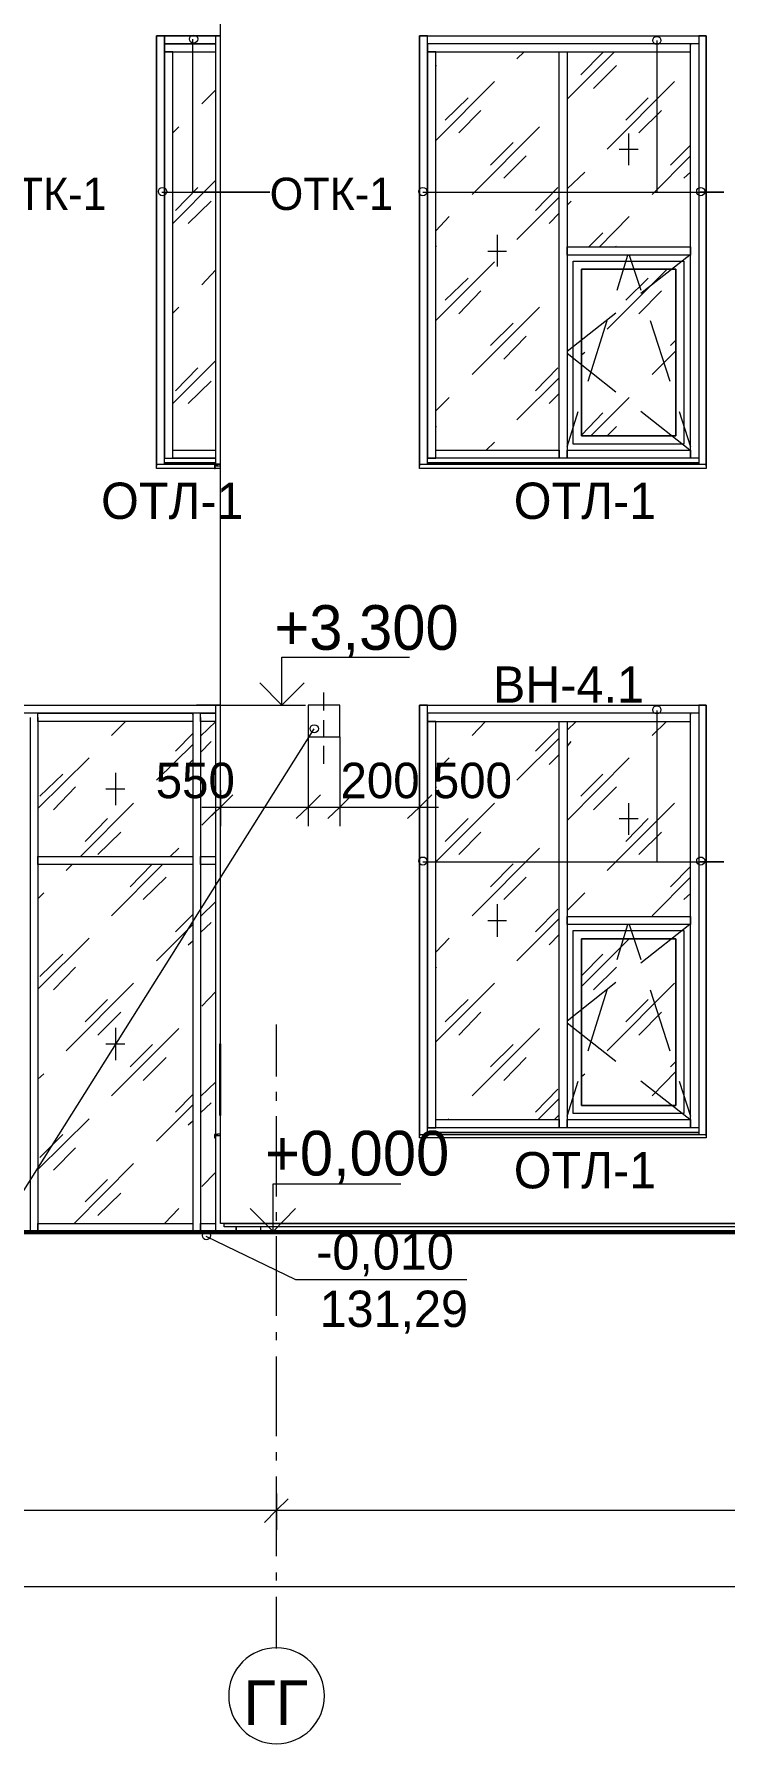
# Model space of a CAD drawing. Header units: millimetres. Extents: x 2294 to 908349, y -83289 to 219220.
# Drawn here: x 355304 to 359782, y 39424 to 50498 of the extents above; entities that cross this region are included whole.
import ezdxf

# ---------------------------------------------------------------- set-up
doc = ezdxf.new("R2010")
doc.units = ezdxf.units.MM
doc.layers.add('PDF _Геометрия', color=7, linetype='Continuous')
doc.layers.add('PDF _Текст', color=7, linetype='Continuous')

msp = doc.modelspace()

# ---------------------------------------------------------------- linework, layer by layer
at = {"layer": 'PDF _Геометрия', "lineweight": 9}
for points in [[(373033.3875942233, 42794.40109349159), (356513.2089800036, 42794.40109349159), (356513.2089800036, 56997.64542198391), (356513.2089800036, 54824.97308243276), (349335.0842686261, 54824.97308243276), (349365.6852874218, 54824.97308243276), (349365.6852874218, 54746.28474819777), (349365.6852874218, 53430.44093691115), (349365.6852874218, 52114.59712562454), (349365.6852874218, 52035.90879138862), (349335.0842686261, 52035.90879138862), (349335.0842686261, 50488.37155151111), (349365.6852874218, 50488.37155151111), (349365.6852874218, 50409.68321732269), (349365.6852874218, 49093.83940598858), (349365.6852874218, 47777.99559474946), (349365.6852874218, 47699.30726051447), (349335.0842686261, 47699.30726051447), (349335.0842686261, 46151.77002063603), (349365.6852874218, 46151.77002063603), (349365.6852874218, 46073.08168640104), (349365.6852874218, 45146.30797212874), (349365.6852874218, 42741.94220403326)], [(356150.3683277166, 47712.42198290234), (356150.3683277166, 47777.99559474946), (356150.3683277166, 49093.83940598858), (356150.3683277166, 47751.7661499728), (356202.8272172699, 47751.7661499728), (356202.8272172699, 49093.83940598858), (356202.8272172699, 50383.45377254602), (356150.3683277166, 50383.45377254602), (356150.3683277166, 49093.83940598858), (356150.3683277166, 50409.68321732269), (356150.3683277166, 50488.37155151111), (356097.9094382583, 50488.37155151111), (356097.9094382583, 50409.68321732269), (356097.9094382583, 49093.83940598858), (356097.9094382583, 47777.99559474946), (356097.9094382583, 47699.30726051447), (356097.9094382583, 50488.37155151111), (356513.2089800036, 50488.37155151111), (356176.5977724942, 50488.37155151111), (356150.3683277166, 50488.37155151111), (356150.3683277166, 50435.91266205185), (356176.5977724942, 50435.91266205185), (356482.6079612079, 50435.91266205185), (356150.3683277166, 50435.91266205185), (356150.3683277166, 50383.45377254602), (356482.6079612079, 50383.45377254602)], [(356132.882031169, 49474.16635477566), (356832.3338910567, 49474.16635477566), (356333.9744409642, 49474.16635477566), (356333.9744409642, 50466.51368094259)], [(356513.2089800036, 47699.30726051447), (356482.6079612079, 47699.30726051447), (356482.6079612079, 47777.99559474946), (356482.6079612079, 49093.83940598858), (356482.6079612079, 50409.68321732269), (356482.6079612079, 50488.37155151111), (356513.2089800036, 50488.37155151111)], [(357855.2822360194, 47712.42198290234), (357855.2822360194, 47777.99559474946), (357855.2822360194, 49093.83940598858), (357855.2822360194, 47751.7661499728), (357907.7411255727, 47751.7661499728), (357907.7411255727, 49093.83940598858), (357907.7411255727, 50383.45377254602), (357855.2822360194, 50383.45377254602), (357855.2822360194, 49093.83940598858), (357855.2822360194, 50409.68321732269), (357855.2822360194, 50488.37155151111), (357802.8233465611, 50488.37155151111), (357802.8233465611, 50409.68321732269), (357802.8233465611, 49093.83940598858), (357802.8233465611, 47777.99559474946), (357802.8233465611, 47699.30726051447), (357802.8233465611, 50488.37155151111), (359660.7423492188, 50488.37155151111), (359660.7423492188, 47699.30726051447), (359660.7423492188, 47777.99559474946), (359660.7423492188, 49093.83940598858), (359660.7423492188, 50409.68321732269), (359660.7423492188, 50488.37155151111), (359612.6550338736, 50488.37155151111), (359612.6550338736, 50409.68321732269), (359612.6550338736, 49093.83940598858), (359612.6550338736, 47751.7661499728), (359560.1961444153, 47751.7661499728), (359560.1961444153, 49093.83940598858), (359560.1961444153, 50409.68321732269)], [(359341.6174382588, 50457.77053266787), (359341.6174382588, 49474.16635477566), (359774.4032764568, 49474.16635477566), (359621.3981820999, 49474.16635477566)], [(359560.1961444153, 50435.91266205185), (359560.1961444153, 50427.16951382463)], [(359612.6550338736, 50409.68321732269), (359612.6550338736, 49093.83940598858), (359612.6550338736, 47777.99559474946), (359612.6550338736, 47712.42198290234)], [(357907.7411255727, 50291.65071596974), (357912.1126996859, 50296.02229008381)], [(358432.330020441, 50339.73803131492), (358480.4173356912, 50383.45377254602)], [(358760.1980797222, 50077.44358388078), (359066.2082684359, 50383.45377254602)], [(358847.6295620913, 50234.82025235076), (358991.89150822, 50379.08219843288)], [(358930.6894705335, 50147.38876988855), (359079.3229907772, 50296.02229008381)], [(357907.7411255727, 49810.77756233257), (358288.0680743123, 50191.10451111966)], [(359018.1209529957, 49753.94709871267), (359455.2783654036, 50191.10451111966)], [(356390.8049046306, 50046.84256503754), (356482.6079612079, 50138.64562161383)], [(357968.9431632573, 49941.92478607339), (358117.576683501, 50086.1867321555)], [(359140.5250284618, 49941.92478607339), (359284.7869745924, 50086.1867321555)], [(358056.3746458145, 49858.86487767682), (358200.6365919432, 50003.12682375894)], [(359223.5849369059, 49858.86487767682), (359372.2184569596, 50003.12682375894)], [(356202.8272172699, 49858.86487767682), (356242.1713843888, 49898.20904479478)], [(358143.8061282767, 49461.0516323878), (358580.9635406847, 49898.20904479478)], [(359158.0113250113, 49854.49330356368), (359158.0113250113, 49649.02931974852)], [(358261.8386296297, 49649.02931974852), (358410.4721498734, 49797.66283999127)], [(359096.8092872316, 49753.94709871267), (359219.2133626977, 49753.94709871267)], [(359429.0489206261, 49649.02931974852), (359560.1961444153, 49780.17654344183)], [(358349.2701119969, 49565.96941139945), (358493.5320581275, 49710.23135748156)], [(359311.0164192731, 49461.0516323878), (359560.1961444153, 49710.23135748156)], [(356202.8272172699, 49273.07394512207), (356482.6079612079, 49552.85468901158)], [(356220.3135138194, 49356.13385342364), (356364.5754598549, 49504.7673736664)], [(358554.7340959071, 49356.13385342364), (358698.9960420376, 49504.7673736664)], [(358760.1980797222, 49496.02422543918), (358873.859006867, 49605.31357851741)], [(359516.4804030883, 49565.96941139945), (359560.1961444153, 49605.31357851741)], [(356303.3734220734, 49273.07394512207), (356452.0069423171, 49417.33589120419)], [(357824.6812171286, 49474.16635477566), (359774.4032764568, 49474.16635477566)], [(358432.330020441, 49168.15616611042), (358707.7391902639, 49443.56533593335)], [(358760.1980797222, 49391.10644642753), (358786.4275244998, 49417.33589120419)], [(357907.7411255727, 49224.98662972939), (357995.1726079399, 49316.78968630568)], [(358642.1655783693, 49273.07394512207), (358707.7391902639, 49338.6475569692)], [(358970.0336376505, 49120.06885076524), (359162.3828990313, 49316.78968630568)], [(358305.5543708617, 49198.75718495366), (358305.5543708617, 48993.29320118506)], [(358900.0884516428, 49120.06885076524), (358991.89150822, 49211.87190734153)], [(357907.7411255727, 49124.44042487931), (357912.1126996859, 49124.44042487931)], [(358244.3523330803, 49093.83940598858), (358366.7564085464, 49093.83940598858)], [(359070.5798424541, 49120.06885076524), (359079.3229907772, 49124.44042487931)], [(359083.6945647954, 48840.28810682916), (359153.6397508981, 49067.60996125941)], [(359162.3828990313, 49067.60996125941), (359236.6996592472, 48840.28810682916)], [(359555.8245702072, 49067.60996125941), (359236.6996592472, 48818.43023621314)], [(356390.8049046306, 48875.26069983304), (356482.6079612079, 48971.43533056998)], [(357907.7411255727, 48643.56727128872), (358288.0680743123, 49023.89422002831)], [(359018.1209529957, 48586.73680762132), (359407.1910500585, 48975.80690463656)], [(357968.9431632573, 48774.71449498204), (358117.576683501, 48918.97644106415)], [(359140.5250284618, 48774.71449498204), (359284.7869745924, 48918.97644106415)], [(356202.8272172699, 48691.65458663297), (356242.1713843888, 48730.99875375093)], [(358056.3746458145, 48687.28301247233), (358200.6365919432, 48835.91653271508)], [(358143.8061282767, 48293.84134134394), (358580.9635406847, 48730.99875375093)], [(359223.5849369059, 48687.28301247233), (359372.2184569596, 48835.91653271508)], [(358261.8386296297, 48481.81902865716), (358410.4721498734, 48626.08097473928)], [(359074.9514166622, 48691.65458663297), (358760.1980797222, 48442.4748615392)], [(358895.7168776246, 48250.12560011283), (359018.1209529957, 48643.56727128872)], [(359297.9016969337, 48643.56727128872), (359424.6773465129, 48250.12560011283)], [(358349.2701119969, 48394.38754619495), (358493.5320581275, 48543.02106639021)], [(359429.0489206261, 48481.81902865716), (359464.0215136299, 48516.79162166105)], [(359074.9514166622, 48180.18041410507), (358760.1980797222, 48429.36013919883)], [(358852.0011362995, 48420.61699097161), (358873.859006867, 48438.10328742606)], [(359311.0164192731, 48293.84134134394), (359464.0215136299, 48446.84643570078)], [(356202.8272172699, 48105.86365403072), (356482.6079612079, 48385.64439792023)], [(356220.3135138194, 48188.92356237979), (356364.5754598549, 48337.55708257505)], [(358554.7340959071, 48188.92356237979), (358698.9960420376, 48337.55708257505)], [(356303.3734220734, 48105.86365403072), (356452.0069423171, 48250.12560011283)], [(358432.330020441, 48000.94587506657), (358707.7391902639, 48271.98347072792)], [(357907.7411255727, 48057.77633863897), (357995.1726079399, 48145.20782114868)], [(358642.1655783693, 48105.86365403072), (358707.7391902639, 48171.43726587784)], [(358913.2031739841, 47896.02809610241), (359162.3828990313, 48145.20782114868)], [(357907.7411255727, 47952.85855967388), (357912.1126996859, 47957.23013378796)], [(358760.1980797222, 47826.08291009464), (358830.14326573, 48053.40476452489)], [(358852.0011362995, 47900.39967016806), (358991.89150822, 48044.66161625017)], [(359018.1209529957, 47896.02809610241), (359079.3229907772, 47957.23013378796)], [(359555.8245702072, 47804.22503947862), (359236.6996592472, 48053.40476452489)], [(359485.8793842925, 48053.40476452489), (359560.1961444153, 47826.08291009464)], [(358235.609184854, 47804.22503947862), (358288.0680743123, 47856.68392898445)], [(356150.3683277166, 47751.7661499728), (356482.6079612079, 47751.7661499728), (356202.8272172699, 47751.7661499728), (356202.8272172699, 47804.22503947862), (356482.6079612079, 47804.22503947862)], [(359612.6550338736, 47751.7661499728), (357855.2822360194, 47751.7661499728)], [(356097.9094382583, 47712.42198290234), (356097.9094382583, 47712.42198290234)], [(356513.2089800036, 47686.19253812567), (356097.9094382583, 47686.19253812567), (356097.9094382583, 47712.42198290234), (356473.8648128847, 47712.42198290234)], [(356097.9094382583, 47686.19253812567), (356097.9094382583, 47690.56411223975)], [(356482.6079612079, 47721.16513112956), (356150.3683277166, 47721.16513112956), (356482.6079612079, 47721.16513112956)], [(356482.6079612079, 47721.16513112956), (356150.3683277166, 47721.16513112956)], [(356478.2363869997, 47686.19253812567), (356478.2363869997, 47686.19253812567)], [(357802.8233465611, 47712.42198290234), (357802.8233465611, 47712.42198290234)], [(357802.8233465611, 47686.19253812567), (357802.8233465611, 47690.56411223975)], [(359612.6550338736, 47721.16513112956), (357855.2822360194, 47721.16513112956), (359612.6550338736, 47721.16513112956)], [(359612.6550338736, 47721.16513112956), (357855.2822360194, 47721.16513112956)], [(359660.7423492188, 47712.42198290234), (359660.7423492188, 47712.42198290234)], [(359660.7423492188, 47690.56411223975), (359660.7423492188, 47686.19253812567)], [(349387.5431581794, 46073.08168640104), (349387.5431581794, 45146.30797212874), (349387.5431581794, 46073.08168640104), (349387.5431581794, 46151.77002063603), (349335.0842686261, 46151.77002063603), (356513.2089800036, 46151.77002063603), (356355.8323115318, 46151.77002063603), (356723.0445379319, 46151.77002063603), (356911.0222252926, 46151.77002063603), (356911.0222252926, 46462.15178341535), (357737.2497347614, 46462.15178341535)], [(357182.0598209074, 46116.79742763215), (357182.0598209074, 46234.8299289851)], [(356382.0617563094, 45950.67761093401), (356482.6079612079, 46046.85224167188), (356382.0617563094, 46046.85224167188), (356382.0617563094, 46099.3111311777), (356482.6079612079, 46099.3111311777), (356355.8323115318, 46099.3111311777), (355306.6545217934, 46099.3111311777), (354253.1051580368, 46099.3111311777), (353199.5557940903, 46099.3111311777), (352146.0064302369, 46099.3111311777), (349977.7056648473, 46099.3111311777), (349413.7726028601, 46099.3111311777), (349387.5431581794, 46099.3111311777), (349387.5431581794, 46151.77002063603), (349413.7726028601, 46151.77002063603), (349977.7056648473, 46151.77002063603), (352146.0064302369, 46151.77002063603), (353199.5557940903, 46151.77002063603), (354253.1051580368, 46151.77002063603), (355306.6545217934, 46151.77002063603), (356355.8323115318, 46151.77002063603)], [(355328.5123925509, 46073.08168640104), (355328.5123925509, 45146.30797212874), (355328.5123925509, 42741.94220403326), (355280.4250770176, 42741.94220403326), (355280.4250770176, 45146.30797212874), (355280.4250770176, 46073.08168640104)], [(356333.9744409642, 46090.56798290298), (356333.9744409642, 46099.3111311777), (356333.9744409642, 46046.85224167188), (355328.5123925509, 46046.85224167188), (355328.5123925509, 46099.3111311777), (356333.9744409642, 46099.3111311777)], [(355328.5123925509, 46090.56798290298), (355328.5123925509, 46099.3111311777)], [(356333.9744409642, 46073.08168640104), (356333.9744409642, 45146.30797212874), (356333.9744409642, 42741.94220403326), (356382.0617563094, 42741.94220403326), (356382.0617563094, 42794.40109349159), (356482.6079612079, 42794.40109349159)], [(356382.0617563094, 46090.56798290298), (356382.0617563094, 46099.3111311777)], [(356382.0617563094, 46073.08168640104), (356382.0617563094, 45146.30797212874), (356382.0617563094, 42741.94220403326)], [(356513.2089800036, 43362.70572959189), (356482.6079612079, 43362.70572959189), (356482.6079612079, 43441.39406382688), (356482.6079612079, 44757.23787511443), (356482.6079612079, 46073.08168640104), (356482.6079612079, 46151.77002063603), (356513.2089800036, 46151.77002063603)], [(356753.6455568227, 46151.77002063603), (357064.0273195545, 46151.77002063603)], [(357855.2822360194, 43371.44887786661), (357855.2822360194, 43441.39406382688), (357855.2822360194, 44757.23787511443), (357855.2822360194, 43415.16461909772), (357907.7411255727, 43415.16461909772), (357907.7411255727, 44757.23787511443), (357907.7411255727, 46046.85224167188), (357855.2822360194, 46046.85224167188), (357855.2822360194, 44757.23787511443), (357855.2822360194, 46073.08168640104), (357855.2822360194, 46151.77002063603), (357802.8233465611, 46151.77002063603), (357802.8233465611, 46073.08168640104), (357802.8233465611, 44757.23787511443), (357802.8233465611, 43441.39406382688), (357802.8233465611, 43362.70572959189), (357802.8233465611, 46151.77002063603), (359660.7423492188, 46151.77002063603), (359660.7423492188, 43362.70572959189), (359660.7423492188, 43441.39406382688), (359660.7423492188, 44757.23787511443), (359660.7423492188, 46073.08168640104), (359660.7423492188, 46151.77002063603), (359612.6550338736, 46151.77002063603), (359612.6550338736, 46073.08168640104), (359612.6550338736, 44757.23787511443), (359612.6550338736, 43415.16461909772), (359560.1961444153, 43415.16461909772), (359560.1961444153, 44757.23787511443), (359560.1961444153, 46073.08168640104)], [(359341.6174382588, 46116.79742763215), (359341.6174382588, 45137.56482390151), (359774.4032764568, 45137.56482390151), (359621.3981820999, 45137.56482390151)], [(359560.1961444153, 46099.3111311777), (359560.1961444153, 46090.56798290298)], [(359612.6550338736, 46073.08168640104), (359612.6550338736, 44757.23787511443), (359612.6550338736, 43441.39406382688), (359612.6550338736, 43371.44887786661)], [(357116.4862091078, 45998.7649262792), (354537.2574759929, 41902.59997222316), (353785.346726645, 41902.59997222316)], [(355805.0139718859, 45955.04918509559), (355896.8170285581, 46046.85224167188)], [(356220.3135138194, 45854.50298019708), (356333.9744409642, 45968.16390743596)], [(357182.0598209074, 45950.67761093401), (357182.0598209074, 46055.5953898991)], [(358143.8061282767, 45955.04918509559), (358231.2376106458, 46046.85224167188)], [(358554.7340959071, 45854.50298019708), (358698.9960420376, 45998.7649262792)], [(358760.1980797222, 45990.02177805197), (358817.0285433887, 46046.85224167188)], [(359311.0164192731, 45955.04918509559), (359402.8194759453, 46046.85224167188)], [(356097.9094382583, 45666.52529288386), (356333.9744409642, 45898.21872147569)], [(356382.0617563094, 45845.75983196986), (356452.0069423171, 45915.70501797763)], [(357081.5136161039, 45946.30603682087), (357081.5136161039, 45491.66232791194), (357081.5136161039, 45369.25825244584)], [(357182.0598209074, 45771.44307189551), (357182.0598209074, 45889.47557320097)], [(357286.9775999191, 45946.30603682087), (357286.9775999191, 45491.66232791194), (357286.9775999191, 45369.25825244584)], [(358432.330020441, 45666.52529288386), (358707.7391902639, 45937.56288859365)], [(358760.1980797222, 45885.10399908782), (358786.4275244998, 45915.70501797763)], [(355328.5123925509, 45482.91917968472), (355660.7520258522, 45810.78723901347)], [(356303.3734220734, 45767.07149773487), (356333.9744409642, 45797.67251662561)], [(357907.7411255727, 45723.35575650376), (357995.1726079399, 45810.78723901347)], [(358642.1655783693, 45767.07149773487), (358707.7391902639, 45832.64510958199)], [(358760.1980797222, 45404.23084544973), (359162.3828990313, 45810.78723901347)], [(355341.6271148922, 45561.60751391971), (355490.2606350409, 45705.86946000182)], [(355831.2434166635, 45714.61260822904), (355831.2434166635, 45504.77705030073)], [(358847.6295620913, 45561.60751391971), (358991.89150822, 45705.86946000182)], [(355429.0585973545, 45474.17603141), (355573.32054339, 45622.80955165275)], [(355603.9215622807, 45172.5374168579), (355949.2759180164, 45517.8917726886)], [(355770.041378977, 45609.69482926489), (355892.4454545381, 45609.69482926489)], [(356513.2089800036, 45600.95168103767), (356513.2089800036, 45491.66232791194), (356513.2089800036, 45369.25825244584)], [(357802.8233465611, 45600.95168103767), (357802.8233465611, 45491.66232791194), (357802.8233465611, 45369.25825244584)], [(357907.7411255727, 45618.43797749211), (357912.1126996859, 45622.80955165275)], [(357907.7411255727, 45137.56482390151), (358288.0680743123, 45517.8917726886)], [(358930.6894705335, 45474.17603141), (359079.3229907772, 45622.80955165275)], [(359018.1209529957, 45080.73436028161), (359455.2783654036, 45517.8917726886)], [(359158.0113250113, 45517.8917726886), (359158.0113250113, 45312.42778887344)], [(355634.5225810765, 45268.71204759483), (355778.7845272052, 45417.34556783759)], [(356390.8049046306, 45491.66232791194), (357081.5136161039, 45491.66232791194), (357286.9775999191, 45491.66232791194), (357925.2274221203, 45491.66232791194)], [(356390.8049046306, 45373.62982660648), (356482.6079612079, 45465.43288318277)], [(357968.9431632573, 45268.71204759483), (358117.576683501, 45417.34556783759)], [(359096.8092872316, 45417.34556783759), (359219.2133626977, 45417.34556783759)], [(359140.5250284618, 45268.71204759483), (359284.7869745924, 45417.34556783759)], [(355717.5824895187, 45185.65213924577), (355866.2160097624, 45329.91408532788)], [(358056.3746458145, 45185.65213924577), (358200.6365919432, 45329.91408532788)], [(359223.5849369059, 45185.65213924577), (359372.2184569596, 45329.91408532788)], [(356185.3409207205, 45172.5374168579), (356242.1713843888, 45224.99630636373)], [(358143.8061282767, 44787.83889400424), (358580.9635406847, 45224.99630636373)], [(355512.1185057035, 45080.73436028161), (355551.4626728205, 45120.07852739957)], [(355805.0139718859, 44787.83889400424), (356137.2536053772, 45120.07852739957)], [(355927.418047447, 44975.81658131746), (356067.3084193694, 45120.07852739957)], [(356482.6079612079, 45120.07852739957), (356382.0617563094, 45120.07852739957), (356382.0617563094, 45172.5374168579), (356482.6079612079, 45172.5374168579)], [(356482.6079612079, 43375.82045198069), (356482.6079612079, 45146.30797212874)], [(357824.6812171286, 45137.56482390151), (359774.4032764568, 45137.56482390151)], [(358261.8386296297, 44975.81658131746), (358410.4721498734, 45124.45010151272)], [(359429.0489206261, 44975.81658131746), (359560.1961444153, 45106.96380501078)], [(356010.4779557961, 44892.75667296839), (356159.1114759448, 45037.0186190505)], [(358349.2701119969, 44892.75667296839), (358493.5320581275, 45037.0186190505)], [(359311.0164192731, 44787.83889400424), (359560.1961444153, 45037.0186190505)], [(355328.5123925509, 44897.12824708247), (355367.8565596698, 44936.4724141995)], [(356382.0617563094, 44783.46731984359), (356482.6079612079, 44879.64195058052)], [(358305.5543708617, 44862.15565407858), (358305.5543708617, 44652.32009614934)], [(358760.1980797222, 44822.81148696062), (358873.859006867, 44936.4724141995)], [(359516.4804030883, 44892.75667296839), (359560.1961444153, 44932.10084008635)], [(356220.3135138194, 44682.92111504008), (356333.9744409642, 44796.58204223146)], [(356382.0617563094, 44678.54954087851), (356452.0069423171, 44744.12315277313)], [(358244.3523330803, 44757.23787511443), (358366.7564085464, 44757.23787511443)], [(358432.330020441, 44494.94342767936), (358707.7391902639, 44770.35259750229)], [(358554.7340959071, 44682.92111504008), (358698.9960420376, 44831.55463523534)], [(355328.5123925509, 44311.33731448022), (355660.7520258522, 44643.57694792212)], [(356097.9094382583, 44494.94342767936), (356333.9744409642, 44731.00843038433)], [(357907.7411255727, 44551.77389129926), (357995.1726079399, 44643.57694792212)], [(358642.1655783693, 44599.86120664352), (358707.7391902639, 44665.43481853814)], [(358852.0011362995, 44328.82361098216), (359162.3828990313, 44639.20537376148)], [(359083.6945647954, 44503.68657590658), (359153.6397508981, 44731.00843038433)], [(359162.3828990313, 44731.00843038433), (359236.6996592472, 44503.68657590658)], [(359555.8245702072, 44731.00843038433), (359236.6996592472, 44481.82870533806)], [(355341.6271148922, 44394.39722287585), (355490.2606350409, 44538.65916895797)], [(356303.3734220734, 44599.86120664352), (356333.9744409642, 44626.09065142018)], [(358852.0011362995, 44398.76879694243), (358991.89150822, 44538.65916895797)], [(355429.0585973545, 44306.96574036614), (355573.32054339, 44455.5992605614)], [(357907.7411255727, 44451.22768644826), (357912.1126996859, 44455.5992605614)], [(358930.6894705335, 44306.96574036614), (359079.3229907772, 44455.5992605614)], [(355512.1185057035, 43913.52406919026), (355949.2759180164, 44350.68148159725)], [(357907.7411255727, 43970.35453281016), (358288.0680743123, 44350.68148159725)], [(359074.9514166622, 44355.05305575882), (358760.1980797222, 44105.87333066505)], [(358895.7168776246, 43913.52406919026), (359018.1209529957, 44306.96574036614)], [(359018.1209529957, 43913.52406919026), (359455.2783654036, 44350.68148159725)], [(359297.9016969337, 44306.96574036614), (359424.6773465129, 43913.52406919026)], [(355634.5225810765, 44101.50175655098), (355778.7845272052, 44245.76370263309)], [(356390.8049046306, 44202.04796135449), (356482.6079612079, 44298.22259209142)], [(357968.9431632573, 44101.50175655098), (358117.576683501, 44245.76370263309)], [(359140.5250284618, 44101.50175655098), (359284.7869745924, 44245.76370263309)], [(355717.5824895187, 44014.07027408876), (355866.2160097624, 44162.70379428403)], [(356876.0496323819, 43747.40425249306), (356876.0496323819, 44084.01546004904)], [(358056.3746458145, 44014.07027408876), (358200.6365919432, 44162.70379428403)], [(359074.9514166622, 43843.57888322999), (358760.1980797222, 44092.75860832375)], [(359223.5849369059, 44014.07027408876), (359372.2184569596, 44162.70379428403)], [(355805.0139718859, 43620.62860291288), (356242.1713843888, 44057.78601527237)], [(355831.2434166635, 44062.15758943395), (355831.2434166635, 43852.32203145721)], [(358143.8061282767, 43620.62860291288), (358580.9635406847, 44057.78601527237)], [(355770.041378977, 43957.23981046886), (355892.4454545381, 43957.23981046886)], [(355927.418047447, 43808.6062902261), (356071.6799934825, 43952.86823630822)], [(356010.4779557961, 43721.17480776389), (356159.1114759448, 43869.80832800665)], [(356508.8374059836, 43926.63879157905), (356508.8374059836, 43524.45397217595)], [(358261.8386296297, 43808.6062902261), (358410.4721498734, 43952.86823630822)], [(358349.2701119969, 43721.17480776389), (358493.5320581275, 43869.80832800665)], [(355328.5123925509, 43729.91795599111), (355367.8565596698, 43764.890548995)], [(358852.0011362995, 43747.40425249306), (358873.859006867, 43764.890548995)], [(359311.0164192731, 43620.62860291288), (359464.0215136299, 43778.00527138379)], [(359429.0489206261, 43808.6062902261), (359464.0215136299, 43843.57888322999)], [(356382.0617563094, 43616.25702879974), (356482.6079612079, 43712.43165953667)], [(356876.0496323819, 43590.02758402308), (356876.0496323819, 43646.85804768954)], [(358554.7340959071, 43515.71082394873), (358698.9960420376, 43664.34434414399)], [(358760.1980797222, 43489.48137921956), (358830.14326573, 43716.80323360325)], [(359555.8245702072, 43467.62350855698), (359236.6996592472, 43716.80323360325)], [(359485.8793842925, 43716.80323360325), (359560.1961444153, 43489.48137921956)], [(356097.9094382583, 43327.73313663551), (356333.9744409642, 43563.79813929391)], [(356220.3135138194, 43515.71082394873), (356333.9744409642, 43629.3717511401)], [(356382.0617563094, 43511.33924983465), (356452.0069423171, 43576.91286168178)], [(358572.2203923615, 43467.62350855698), (358707.7391902639, 43603.14230641094)], [(355328.5123925509, 43144.12702338886), (355660.7520258522, 43471.99508271762)], [(356303.3734220734, 43432.65091559966), (356333.9744409642, 43458.88036032883)], [(356876.0496323819, 42969.26405846351), (356876.0496323819, 43489.48137921956)], [(359612.6550338736, 43415.16461909772), (357855.2822360194, 43415.16461909772)], [(357986.4294598068, 43467.62350855698), (357995.1726079399, 43471.99508271762)], [(358677.13817128, 43467.62350855698), (358707.7391902639, 43498.22452744679)], [(355341.6271148922, 43222.81535762385), (355490.2606350409, 43371.44887786661)], [(356478.2363869997, 43349.59100720403), (356478.2363869997, 43349.59100720403)], [(356613.7551849002, 42741.94220403326), (356482.6079612079, 42741.94220403326), (356482.6079612079, 43371.44887786661)], [(359660.7423492188, 43353.96258136467), (359660.7423492188, 43349.59100720403), (357802.8233465611, 43349.59100720403), (357802.8233465611, 43371.44887786661), (357802.8233465611, 43375.82045198069)], [(357802.8233465611, 43371.44887786661), (359660.7423492188, 43371.44887786661)], [(357802.8233465611, 43349.59100720403), (357802.8233465611, 43353.96258136467)], [(359612.6550338736, 43384.56360025541), (357855.2822360194, 43384.56360025541), (359612.6550338736, 43384.56360025541)], [(359612.6550338736, 43384.56360025541), (357855.2822360194, 43384.56360025541)], [(359660.7423492188, 43375.82045198069), (359660.7423492188, 43371.44887786661), (359660.7423492188, 43349.59100720403)], [(355429.0585973545, 43139.75544927479), (355573.32054339, 43284.0173953569)], [(355564.5773951618, 42794.40109349159), (355949.2759180164, 43183.47119050589)], [(356390.8049046306, 43034.83767031063), (356482.6079612079, 43126.64072688692)], [(355634.5225810765, 42934.29146545962), (355778.7845272052, 43078.55341154174)], [(355717.5824895187, 42846.85998299741), (355866.2160097624, 42991.12192907953)], [(356255.2861067283, 42741.94220403326), (356578.7825918032, 42741.94220403326), (356854.1917616243, 42741.94220403326), (356854.1917616243, 43052.32396681258), (357680.4192710931, 43052.32396681258)], [(356150.3683277166, 42794.40109349159), (356242.1713843888, 42890.57572422852)], [(356876.0496323819, 42811.88738999353), (356876.0496323819, 42868.71785361343)], [(356535.0668506662, 42776.91479698964), (356535.0668506662, 42781.28637115122)], [(356771.1318533702, 42772.5432228765), (356771.1318533702, 42741.94220403326)], [(356417.0343493132, 42711.34118514252), (356998.4537077548, 42431.56044120644), (358108.8335352729, 42431.56044120644)], [(356696.8150931543, 42741.94220403326), (357007.1968560761, 42741.94220403326)], [(356876.0496323819, 42195.49543850147), (356876.0496323819, 42711.34118514252)], [(356876.0496323819, 42038.11877007806), (356876.0496323819, 42090.57765953639)], [(356876.0496323819, 41417.35524447192), (356876.0496323819, 41933.20099106641)], [(356876.0496323819, 41259.97857604851), (356876.0496323819, 41312.43746550777)], [(356876.0496323819, 40639.21505044238), (356876.0496323819, 41155.06079703686)], [(356876.0496323819, 41045.77144395956), (356876.0496323819, 40936.48209083383), (356876.0496323819, 40809.70644125366)], [(317562.4835361748, 40936.48209083383), (330130.7591423749, 40936.48209083383), (336272.8207865434, 40936.48209083383), (348976.6151904541, 40936.48209083383), (356876.0496323819, 40936.48209083383), (372517.5418475813, 40936.48209083383), (378712.0623811132, 40936.48209083383), (396115.2989683731, 40936.48209083383), (396373.2218415535, 40936.48209083383), (408062.8110489196, 40936.48209083383)], [(356876.0496323819, 40481.8383819724), (356876.0496323819, 40534.29727143073)], [(317562.4835361748, 40442.49421485444), (408062.8110489196, 40442.49421485444)], [(356876.0496323819, 40040.30939545226), (356876.0496323819, 40376.92060300824)]]:
    msp.add_lwpolyline(points, dxfattribs=at)
for points in [[(358733.9686349465, 50435.91266205185), (357855.2822360194, 50435.91266205185), (357855.2822360194, 50383.45377254602), (358733.9686349465, 50383.45377254602), (359560.1961444153, 50383.45377254602), (359560.1961444153, 50435.91266205185), (358733.9686349465, 50435.91266205185), (357881.5116807951, 50435.91266205185), (357855.2822360194, 50435.91266205185), (357855.2822360194, 50488.37155151111), (357881.5116807951, 50488.37155151111), (358733.9686349465, 50488.37155151111), (359586.425589096, 50488.37155151111), (359612.6550338736, 50488.37155151111), (359612.6550338736, 50435.91266205185), (359586.425589096, 50435.91266205185)], [(358760.1980797222, 47751.7661499728), (358707.7391902639, 47751.7661499728), (357907.7411255727, 47751.7661499728), (357907.7411255727, 47804.22503947862), (358707.7391902639, 47804.22503947862), (358707.7391902639, 47751.7661499728), (358707.7391902639, 49093.83940598858), (358707.7391902639, 50383.45377254602), (358760.1980797222, 50383.45377254602), (358760.1980797222, 49093.83940598858)], [(359560.1961444153, 49067.60996125941), (358760.1980797222, 49067.60996125941), (358760.1980797222, 49120.06885076524), (359560.1961444153, 49120.06885076524)], [(358799.5422468393, 49028.26579414238), (359516.4804030883, 49028.26579414238), (359516.4804030883, 47843.56920659658), (358799.5422468393, 47843.56920659658)], [(359516.4804030883, 49028.26579414238), (359516.4804030883, 47843.56920659658), (358799.5422468393, 47843.56920659658), (358799.5422468393, 49028.26579414238)], [(359464.0215136299, 48975.80690463656), (358852.0011362995, 48975.80690463656), (358852.0011362995, 47896.02809610241), (359464.0215136299, 47896.02809610241)], [(358852.0011362995, 47896.02809610241), (358852.0011362995, 48975.80690463656), (359464.0215136299, 48975.80690463656), (359464.0215136299, 47896.02809610241)], [(359560.1961444153, 47751.7661499728), (358760.1980797222, 47751.7661499728), (358760.1980797222, 47804.22503947862), (359560.1961444153, 47804.22503947862)], [(356478.2363869997, 47686.19253812567), (356478.2363869997, 47708.05040874169), (356513.2089800036, 47712.42198290234), (356473.8648128847, 47712.42198290234), (356473.8648128847, 47686.19253812567), (356478.2363869997, 47686.19253812567), (356482.6079612079, 47690.56411223975)], [(359660.7423492188, 47686.19253812567), (357802.8233465611, 47686.19253812567), (357802.8233465611, 47712.42198290234), (359660.7423492188, 47712.42198290234)], [(357286.9775999191, 46151.77002063603), (357081.5136161039, 46151.77002063603), (357081.5136161039, 45946.30603682087), (357286.9775999191, 45946.30603682087)], [(358733.9686349465, 46099.3111311777), (357855.2822360194, 46099.3111311777), (357855.2822360194, 46046.85224167188), (358733.9686349465, 46046.85224167188), (359560.1961444153, 46046.85224167188), (359560.1961444153, 46099.3111311777), (358733.9686349465, 46099.3111311777), (357881.5116807951, 46099.3111311777), (357855.2822360194, 46099.3111311777), (357855.2822360194, 46151.77002063603), (357881.5116807951, 46151.77002063603), (358733.9686349465, 46151.77002063603), (359586.425589096, 46151.77002063603), (359612.6550338736, 46151.77002063603), (359612.6550338736, 46099.3111311777), (359586.425589096, 46099.3111311777)], [(358760.1980797222, 43415.16461909772), (358707.7391902639, 43415.16461909772), (357907.7411255727, 43415.16461909772), (357907.7411255727, 43467.62350855698), (358707.7391902639, 43467.62350855698), (358707.7391902639, 43415.16461909772), (358707.7391902639, 44757.23787511443), (358707.7391902639, 46046.85224167188), (358760.1980797222, 46046.85224167188), (358760.1980797222, 44757.23787511443)], [(356333.9744409642, 45120.07852739957), (355328.5123925509, 45120.07852739957), (355328.5123925509, 45172.5374168579), (356333.9744409642, 45172.5374168579)], [(359560.1961444153, 44731.00843038433), (358760.1980797222, 44731.00843038433), (358760.1980797222, 44783.46731984359), (359560.1961444153, 44783.46731984359)], [(358799.5422468393, 44691.6642632673), (359516.4804030883, 44691.6642632673), (359516.4804030883, 43506.96767567401), (358799.5422468393, 43506.96767567401)], [(359516.4804030883, 44691.6642632673), (359516.4804030883, 43506.96767567401), (358799.5422468393, 43506.96767567401), (358799.5422468393, 44691.6642632673)], [(359464.0215136299, 44639.20537376148), (358852.0011362995, 44639.20537376148), (358852.0011362995, 43559.42656517983), (359464.0215136299, 43559.42656517983)], [(358852.0011362995, 43559.42656517983), (358852.0011362995, 44639.20537376148), (359464.0215136299, 44639.20537376148), (359464.0215136299, 43559.42656517983)], [(356508.8374059836, 43493.85295328614), (356508.8374059836, 43957.23981046886), (356513.2089800036, 43957.23981046886), (356513.2089800036, 43493.85295328614)], [(359560.1961444153, 43415.16461909772), (358760.1980797222, 43415.16461909772), (358760.1980797222, 43467.62350855698), (359560.1961444153, 43467.62350855698)], [(356478.2363869997, 43349.59100720403), (356478.2363869997, 43371.44887786661), (356513.2089800036, 43375.82045198069), (356473.8648128847, 43371.44887786661), (356473.8648128847, 43349.59100720403), (356478.2363869997, 43349.59100720403), (356482.6079612079, 43353.96258136467)], [(355328.5123925509, 42794.40109349159), (356333.9744409642, 42794.40109349159), (356333.9744409642, 42741.94220403326), (355328.5123925509, 42741.94220403326)], [(356535.0668506662, 42794.40109349159), (373033.3875942233, 42794.40109349159)], [(373033.3875942233, 42772.5432228765), (356535.0668506662, 42772.5432228765), (356535.0668506662, 42794.40109349159), (373033.3875942233, 42794.40109349159)], [(356613.7551849002, 42741.94220403326), (356613.7551849002, 42772.5432228765)]]:
    msp.add_lwpolyline(points, close=True, dxfattribs=at)
at = {"layer": 'PDF _Геометрия', "lineweight": 18}
for points in [[(356766.7602792571, 46296.03196671815), (356911.0222252926, 46151.77002063603), (357055.2841714213, 46296.03196671815)], [(356591.8973142377, 45570.35066214693), (356513.2089800036, 45491.66232791194), (356434.5206457677, 45417.34556783759)], [(357160.201950338, 45570.35066214693), (357081.5136161039, 45491.66232791194), (357002.825281868, 45417.34556783759)], [(357365.6659341531, 45570.35066214693), (357286.9775999191, 45491.66232791194), (357208.2892656832, 45417.34556783759)], [(357881.5116807951, 45570.35066214693), (357802.8233465611, 45491.66232791194), (357724.1350123251, 45417.34556783759)], [(356705.5582415725, 42890.57572422852), (356854.1917616243, 42741.94220403326), (356998.4537077548, 42890.57572422852)], [(356950.3663924097, 41010.79885095567), (356876.0496323819, 40936.48209083383), (356797.3612981478, 40857.79375659884)]]:
    msp.add_lwpolyline(points, dxfattribs=at)
at = {"layer": 'PDF _Геометрия', "lineweight": 40}
for points in [[(312810.5824636521, 42733.19905575854), (412298.8663749902, 42733.19905575854)], [(408766.6344828273, 42741.94220403326), (312981.0738544634, 42741.94220403326)]]:
    msp.add_lwpolyline(points, dxfattribs=at)
at = {"layer": 'PDF _Геометрия', "lineweight": 18}
msp.add_lwpolyline([(356876.0496323819, 40044.68096961291, 0.4225352112612406), (356565.6678696501, 39734.29920673859, 0.4172634351384606), (356876.0496323819, 39423.91744395928, 0.411971830988338), (357186.4313951156, 39734.29920678609, 0.4172634351384605)], format="xyb", close=True, dxfattribs=at)
at = {"layer": 'PDF _Геометрия', "lineweight": 9}
for points in [[(356312.1165703966, 50466.51368094259), (356312.1165703966, 50483.99997739703), (356320.8597186229, 50492.74312567175), (356338.3460151723, 50492.74312567175)], [(356312.1165703966, 50466.51368094259), (356312.1165703966, 50483.99997739703), (356320.8597186229, 50492.74312567175), (356338.3460151723, 50492.74312567175)], [(356338.3460151723, 50440.28423616593), (356320.8597186229, 50440.28423616593), (356312.1165703966, 50453.39895855379), (356312.1165703966, 50466.51368094259)], [(356338.3460151723, 50440.28423616593), (356320.8597186229, 50440.28423616593), (356312.1165703966, 50453.39895855379), (356312.1165703966, 50466.51368094259)], [(356338.3460151723, 50492.74312567175), (356351.4607375136, 50492.74312567175), (356364.5754598549, 50483.99997739703), (356364.5754598549, 50466.51368094259)], [(356338.3460151723, 50492.74312567175), (356351.4607375136, 50492.74312567175), (356364.5754598549, 50483.99997739703), (356364.5754598549, 50466.51368094259)], [(356364.5754598549, 50466.51368094259), (356364.5754598549, 50453.39895855379), (356351.4607375136, 50440.28423616593), (356338.3460151723, 50440.28423616593)], [(356364.5754598549, 50466.51368094259), (356364.5754598549, 50453.39895855379), (356351.4607375136, 50440.28423616593), (356338.3460151723, 50440.28423616593)], [(359315.3879934812, 50457.77053266787), (359315.3879934812, 50475.25682916981), (359324.1311417094, 50483.99997739703), (359341.6174382588, 50483.99997739703)], [(359315.3879934812, 50457.77053266787), (359315.3879934812, 50475.25682916981), (359324.1311417094, 50483.99997739703), (359341.6174382588, 50483.99997739703)], [(359341.6174382588, 50431.54108789121), (359324.1311417094, 50431.54108789121), (359315.3879934812, 50444.65581027907), (359315.3879934812, 50457.77053266787)], [(359341.6174382588, 50431.54108789121), (359324.1311417094, 50431.54108789121), (359315.3879934812, 50444.65581027907), (359315.3879934812, 50457.77053266787)], [(359341.6174382588, 50483.99997739703), (359354.7321606001, 50483.99997739703), (359367.8468829414, 50475.25682916981), (359367.8468829414, 50457.77053266787)], [(359341.6174382588, 50483.99997739703), (359354.7321606001, 50483.99997739703), (359367.8468829414, 50475.25682916981), (359367.8468829414, 50457.77053266787)], [(359367.8468829414, 50457.77053266787), (359367.8468829414, 50444.65581027907), (359354.7321606001, 50431.54108789121), (359341.6174382588, 50431.54108789121)], [(359367.8468829414, 50457.77053266787), (359367.8468829414, 50444.65581027907), (359354.7321606001, 50431.54108789121), (359341.6174382588, 50431.54108789121)], [(356111.0241605996, 49478.53792893724), (356111.0241605996, 49496.02422543918), (356119.7673088277, 49504.7673736664), (356137.2536053772, 49504.7673736664)], [(356111.0241605996, 49478.53792893724), (356111.0241605996, 49496.02422543918), (356119.7673088277, 49504.7673736664), (356137.2536053772, 49504.7673736664)], [(356137.2536053772, 49504.7673736664), (356150.3683277166, 49504.7673736664), (356163.4830501529, 49496.02422543918), (356163.4830501529, 49478.53792893724)], [(356137.2536053772, 49504.7673736664), (356150.3683277166, 49504.7673736664), (356163.4830501529, 49496.02422543918), (356163.4830501529, 49478.53792893724)], [(357798.451772446, 49478.53792893724), (357798.451772446, 49496.02422543918), (357807.1949207692, 49504.7673736664), (357824.6812171286, 49504.7673736664)], [(357798.451772446, 49478.53792893724), (357798.451772446, 49496.02422543918), (357807.1949207692, 49504.7673736664), (357824.6812171286, 49504.7673736664)], [(357824.6812171286, 49504.7673736664), (357837.7959395649, 49504.7673736664), (357850.9106619044, 49496.02422543918), (357850.9106619044, 49478.53792893724)], [(357824.6812171286, 49504.7673736664), (357837.7959395649, 49504.7673736664), (357850.9106619044, 49496.02422543918), (357850.9106619044, 49478.53792893724)], [(359599.5403115323, 49478.53792893724), (359599.5403115323, 49496.02422543918), (359608.2834596655, 49504.7673736664), (359625.7697562149, 49504.7673736664)], [(359599.5403115323, 49478.53792893724), (359599.5403115323, 49496.02422543918), (359608.2834596655, 49504.7673736664), (359625.7697562149, 49504.7673736664)], [(359625.7697562149, 49504.7673736664), (359638.8844786494, 49504.7673736664), (359651.9992009907, 49496.02422543918), (359651.9992009907, 49478.53792893724)], [(359625.7697562149, 49504.7673736664), (359638.8844786494, 49504.7673736664), (359651.9992009907, 49496.02422543918), (359651.9992009907, 49478.53792893724)], [(356137.2536053772, 49452.30848416057), (356119.7673088277, 49452.30848416057), (356111.0241605996, 49465.42320654844), (356111.0241605996, 49478.53792893724)], [(356137.2536053772, 49452.30848416057), (356119.7673088277, 49452.30848416057), (356111.0241605996, 49465.42320654844), (356111.0241605996, 49478.53792893724)], [(356163.4830501529, 49478.53792893724), (356163.4830501529, 49465.42320654844), (356150.3683277166, 49452.30848416057), (356137.2536053772, 49452.30848416057)], [(356163.4830501529, 49478.53792893724), (356163.4830501529, 49465.42320654844), (356150.3683277166, 49452.30848416057), (356137.2536053772, 49452.30848416057)], [(357824.6812171286, 49452.30848416057), (357807.1949207692, 49452.30848416057), (357798.451772446, 49465.42320654844), (357798.451772446, 49478.53792893724)], [(357824.6812171286, 49452.30848416057), (357807.1949207692, 49452.30848416057), (357798.451772446, 49465.42320654844), (357798.451772446, 49478.53792893724)], [(357850.9106619044, 49478.53792893724), (357850.9106619044, 49465.42320654844), (357837.7959395649, 49452.30848416057), (357824.6812171286, 49452.30848416057)], [(357850.9106619044, 49478.53792893724), (357850.9106619044, 49465.42320654844), (357837.7959395649, 49452.30848416057), (357824.6812171286, 49452.30848416057)], [(359625.7697562149, 49452.30848416057), (359608.2834596655, 49452.30848416057), (359599.5403115323, 49465.42320654844), (359599.5403115323, 49478.53792893724)], [(359625.7697562149, 49452.30848416057), (359608.2834596655, 49452.30848416057), (359599.5403115323, 49465.42320654844), (359599.5403115323, 49478.53792893724)], [(359651.9992009907, 49478.53792893724), (359651.9992009907, 49465.42320654844), (359638.8844786494, 49452.30848416057), (359625.7697562149, 49452.30848416057)], [(359651.9992009907, 49478.53792893724), (359651.9992009907, 49465.42320654844), (359638.8844786494, 49452.30848416057), (359625.7697562149, 49452.30848416057)], [(359315.3879934812, 46121.16900179279), (359315.3879934812, 46138.65529829473), (359324.1311417094, 46147.39844652195), (359341.6174382588, 46147.39844652195)], [(359315.3879934812, 46121.16900179279), (359315.3879934812, 46138.65529829473), (359324.1311417094, 46147.39844652195), (359341.6174382588, 46147.39844652195)], [(359341.6174382588, 46094.93955701613), (359324.1311417094, 46094.93955701613), (359315.3879934812, 46108.05427940493), (359315.3879934812, 46121.16900179279)], [(359341.6174382588, 46094.93955701613), (359324.1311417094, 46094.93955701613), (359315.3879934812, 46108.05427940493), (359315.3879934812, 46121.16900179279)], [(359341.6174382588, 46147.39844652195), (359354.7321606001, 46147.39844652195), (359367.8468829414, 46138.65529829473), (359367.8468829414, 46121.16900179279)], [(359341.6174382588, 46147.39844652195), (359354.7321606001, 46147.39844652195), (359367.8468829414, 46138.65529829473), (359367.8468829414, 46121.16900179279)], [(359367.8468829414, 46121.16900179279), (359367.8468829414, 46108.05427940493), (359354.7321606001, 46094.93955701613), (359341.6174382588, 46094.93955701613)], [(359367.8468829414, 46121.16900179279), (359367.8468829414, 46108.05427940493), (359354.7321606001, 46094.93955701613), (359341.6174382588, 46094.93955701613)], [(357094.6283385383, 45998.7649262792), (357094.6283385383, 46016.25122278114), (357103.3714866715, 46024.99437105586), (357120.8577832209, 46024.99437105586)], [(357094.6283385383, 45998.7649262792), (357094.6283385383, 46016.25122278114), (357103.3714866715, 46024.99437105586), (357120.8577832209, 46024.99437105586)], [(357120.8577832209, 45972.53548155003), (357103.3714866715, 45972.53548155003), (357094.6283385383, 45985.6502039379), (357094.6283385383, 45998.7649262792)], [(357120.8577832209, 45972.53548155003), (357103.3714866715, 45972.53548155003), (357094.6283385383, 45985.6502039379), (357094.6283385383, 45998.7649262792)], [(357120.8577832209, 46024.99437105586), (357133.9725056572, 46024.99437105586), (357147.0872279967, 46016.25122278114), (357147.0872279967, 45998.7649262792)], [(357120.8577832209, 46024.99437105586), (357133.9725056572, 46024.99437105586), (357147.0872279967, 46016.25122278114), (357147.0872279967, 45998.7649262792)], [(357147.0872279967, 45998.7649262792), (357147.0872279967, 45985.6502039379), (357133.9725056572, 45972.53548155003), (357120.8577832209, 45972.53548155003)], [(357147.0872279967, 45998.7649262792), (357147.0872279967, 45985.6502039379), (357133.9725056572, 45972.53548155003), (357120.8577832209, 45972.53548155003)], [(357798.451772446, 45141.93639801466), (357798.451772446, 45159.4226945166), (357807.1949207692, 45168.16584279132), (357824.6812171286, 45168.16584279132)], [(357798.451772446, 45141.93639801466), (357798.451772446, 45159.4226945166), (357807.1949207692, 45168.16584279132), (357824.6812171286, 45168.16584279132)], [(357824.6812171286, 45115.70695328549), (357807.1949207692, 45115.70695328549), (357798.451772446, 45128.82167567429), (357798.451772446, 45141.93639801466)], [(357824.6812171286, 45115.70695328549), (357807.1949207692, 45115.70695328549), (357798.451772446, 45128.82167567429), (357798.451772446, 45141.93639801466)], [(357824.6812171286, 45168.16584279132), (357837.7959395649, 45168.16584279132), (357850.9106619044, 45159.4226945166), (357850.9106619044, 45141.93639801466)], [(357824.6812171286, 45168.16584279132), (357837.7959395649, 45168.16584279132), (357850.9106619044, 45159.4226945166), (357850.9106619044, 45141.93639801466)], [(357850.9106619044, 45141.93639801466), (357850.9106619044, 45128.82167567429), (357837.7959395649, 45115.70695328549), (357824.6812171286, 45115.70695328549)], [(357850.9106619044, 45141.93639801466), (357850.9106619044, 45128.82167567429), (357837.7959395649, 45115.70695328549), (357824.6812171286, 45115.70695328549)], [(359599.5403115323, 45141.93639801466), (359599.5403115323, 45159.4226945166), (359608.2834596655, 45168.16584279132), (359625.7697562149, 45168.16584279132)], [(359599.5403115323, 45141.93639801466), (359599.5403115323, 45159.4226945166), (359608.2834596655, 45168.16584279132), (359625.7697562149, 45168.16584279132)], [(359625.7697562149, 45115.70695328549), (359608.2834596655, 45115.70695328549), (359599.5403115323, 45128.82167567429), (359599.5403115323, 45141.93639801466)], [(359625.7697562149, 45115.70695328549), (359608.2834596655, 45115.70695328549), (359599.5403115323, 45128.82167567429), (359599.5403115323, 45141.93639801466)], [(359625.7697562149, 45168.16584279132), (359638.8844786494, 45168.16584279132), (359651.9992009907, 45159.4226945166), (359651.9992009907, 45141.93639801466)], [(359625.7697562149, 45168.16584279132), (359638.8844786494, 45168.16584279132), (359651.9992009907, 45159.4226945166), (359651.9992009907, 45141.93639801466)], [(359651.9992009907, 45141.93639801466), (359651.9992009907, 45128.82167567429), (359638.8844786494, 45115.70695328549), (359625.7697562149, 45115.70695328549)], [(359651.9992009907, 45141.93639801466), (359651.9992009907, 45128.82167567429), (359638.8844786494, 45115.70695328549), (359625.7697562149, 45115.70695328549)], [(356395.1764786507, 42715.71275930409), (356395.1764786507, 42733.19905575854), (356403.9196269719, 42741.94220403326), (356421.4059234264, 42741.94220403326)], [(356395.1764786507, 42715.71275930409), (356395.1764786507, 42733.19905575854), (356403.9196269719, 42741.94220403326), (356421.4059234264, 42741.94220403326)], [(356421.4059234264, 42689.48331452743), (356403.9196269719, 42689.48331452743), (356395.1764786507, 42702.5980369153), (356395.1764786507, 42715.71275930409)], [(356421.4059234264, 42689.48331452743), (356403.9196269719, 42689.48331452743), (356395.1764786507, 42702.5980369153), (356395.1764786507, 42715.71275930409)], [(356421.4059234264, 42741.94220403326), (356434.5206457677, 42741.94220403326), (356447.635368109, 42733.19905575854), (356447.635368109, 42715.71275930409)], [(356421.4059234264, 42741.94220403326), (356434.5206457677, 42741.94220403326), (356447.635368109, 42733.19905575854), (356447.635368109, 42715.71275930409)], [(356447.635368109, 42715.71275930409), (356447.635368109, 42702.5980369153), (356434.5206457677, 42689.48331452743), (356421.4059234264, 42689.48331452743)], [(356447.635368109, 42715.71275930409), (356447.635368109, 42702.5980369153), (356434.5206457677, 42689.48331452743), (356421.4059234264, 42689.48331452743)]]:
    msp.add_open_spline(points, degree=3, dxfattribs=at)

# ---------------------------------------------------------------- texts
at = {"layer": 'PDF _Текст', "attachment_point": 4, "style": ''}
for s, insert, char_height in [('ОТК-1', (354973.3348492349, 49462.88708768249), 209.3022178996853), ('ОТК-1', (356831.2113284415, 49462.88708768249), 209.3022178996853), ('ОТЛ-1', (355738.3116829416, 47474.46760631842), 235.2868864584291), ('ОТЛ-1', (358413.5004841241, 47474.46760631842), 235.2868864584291), ('+3,300', (356861.8148487399, 46628.39944830374), 289.4502280538725), ('ВН-4.1', (358278.1770717038, 46285.43057288439), 235.2868864584291), ('550', (356092.4355904816, 45662.76766795875), 229.9705836238318), ('200 500', (357290.2152162849, 45662.76766795875), 229.9705836238318), ('+0,000', (356800.6122550054, 43223.02130435524), 289.4502280538725), ('ОТЛ-1', (358413.6561254414, 43137.96335126669), 235.2868864584291), ('-0,010', (357132.8441064863, 42591.52909267624), 235.2868864584291), ('131,29', (357154.7005874573, 42219.95557558001), 235.2868864584291), ('ГГ', (356660.7263299471, 39690.86723289662), 289.4502280538725)]:
    msp.add_mtext(s, dxfattribs=dict(at, insert=insert, char_height=char_height))

doc.saveas('drawing.dxf')
